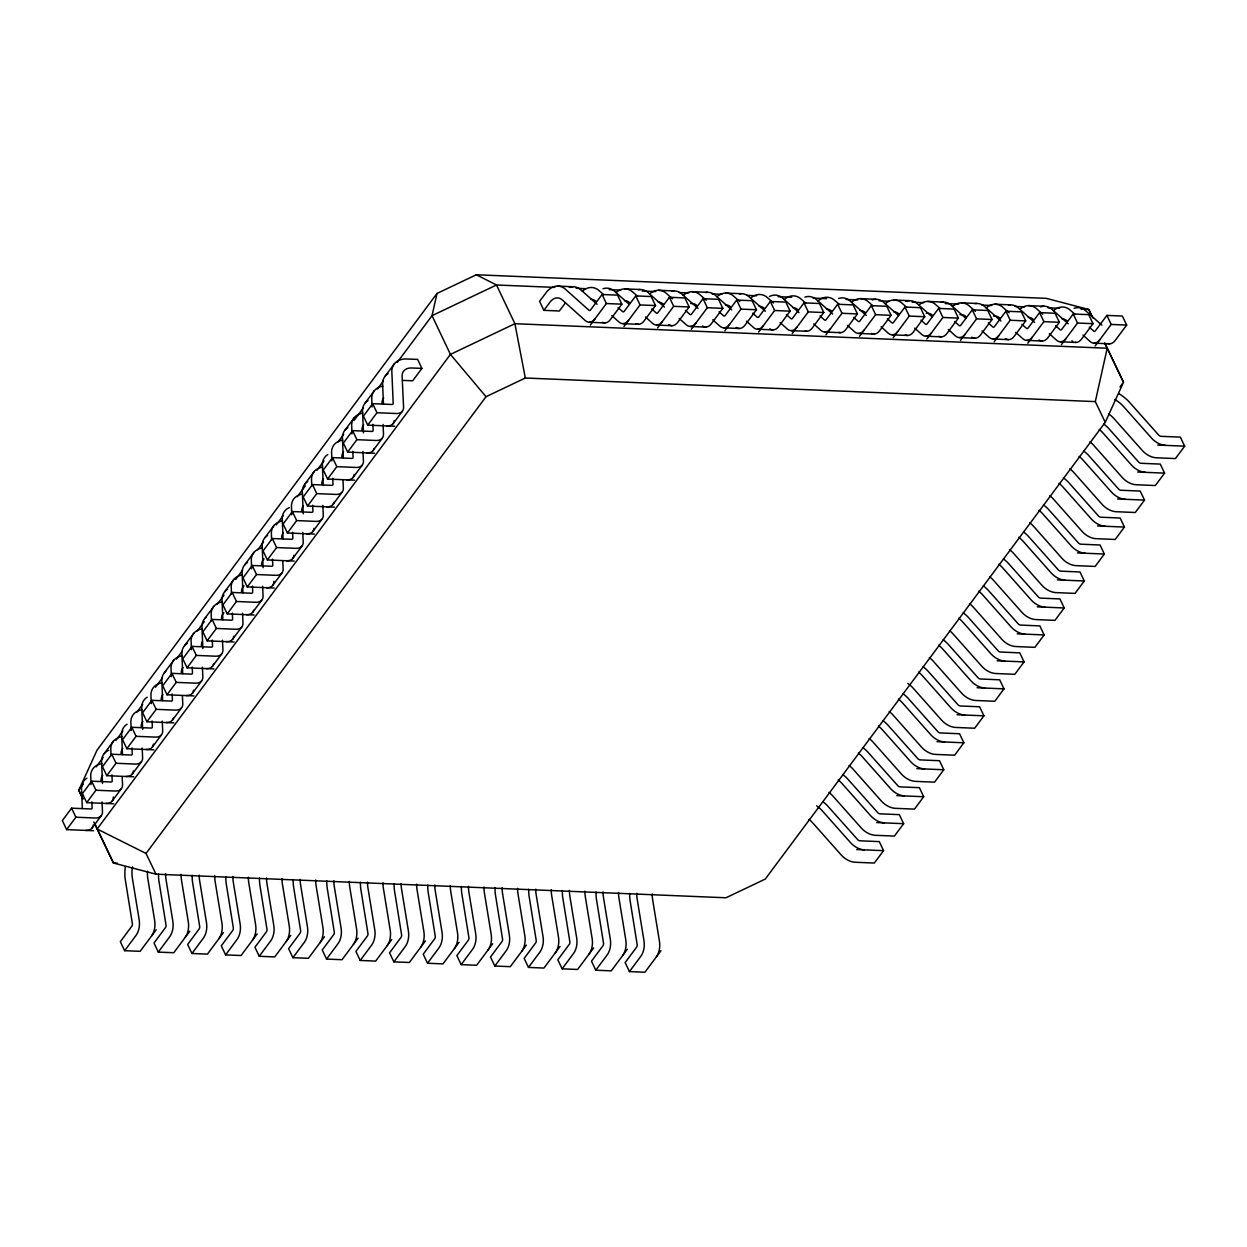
<?xml version="1.0" encoding="UTF-8"?>
<svg xmlns="http://www.w3.org/2000/svg" width="1247" height="1247" viewBox="0 0 1247 1247"><rect width="100%" height="100%" fill="white"/><g stroke="black" fill="none" stroke-linecap="round" stroke-linejoin="round"><path stroke-width="1.5" d="M1092.886 318.016L1088.818 309.505L1046.28 298.36L476.292 274.761L436.996 293.45L432.039 315.678L397.185 362.503M93.806 821.944L113.446 863.018L155.969 874.178L725.972 897.778L765.268 879.073L1105.247 422.343L1095.318 401.612L1107.196 348.225L1104.702 342.956M1105.247 422.343L1123.5 382.268L1105.107 343.549M436.996 293.45L97.017 750.18L78.764 790.271L82.941 799.062M104.234 753.562L113.461 741.17M164.448 672.679L173.676 660.271M184.525 645.712L193.753 633.305M204.602 618.746L213.829 606.338M224.663 591.779L233.906 579.372M244.739 564.813L253.967 552.405M264.816 537.847L274.044 525.439M304.954 483.914L314.197 471.506M345.107 429.981L354.335 417.574M365.168 403.015L374.412 390.623M385.245 376.048L394.488 363.656M83.409 784.02L78.764 790.271L82.832 798.766M96.19 766.843L103.174 757.475M115.955 740.313L122.923 730.945M136.874 712.208L142.672 704.399M155.454 687.222L162.437 677.854M176.373 659.133L182.187 651.324M197.291 631.029L204.274 621.661M217.056 604.483L224.024 595.115M235.652 579.512L242.619 570.144M257.724 549.849L263.538 542.04M276.32 524.862L283.287 515.494M297.238 496.774L305.375 485.831M316.987 470.228L323.971 460.86M337.906 442.124L343.72 434.315M354.179 420.27L363.485 407.785M377.42 389.048L383.234 381.239M91.857 801.852L92.122 807.994A2.572 1.543 36.7 0 1 91 808.96L71.578 808.165L62.35 820.573L66.637 829.614L93.556 830.72M111.934 774.886L112.199 781.027A2.572 1.543 36.7 0 1 111.077 781.994L91.654 781.199L82.427 793.606L86.713 802.647L113.633 803.754M131.995 747.919L132.26 754.061A2.572 1.543 36.7 0 1 131.138 755.027L111.731 754.248L102.488 766.64L106.79 775.681L133.71 776.787M152.072 720.953L152.337 727.095A2.572 1.543 36.7 0 1 151.214 728.061L131.808 727.282L122.565 739.674L126.851 748.714L153.786 749.821M172.148 693.987L172.413 700.128A2.572 1.543 36.7 0 1 171.291 701.095L151.869 700.315L142.641 712.707L146.928 721.748L173.847 722.87M192.209 667.02L192.49 673.162A2.572 1.543 36.7 0 1 191.368 674.128L171.946 673.349L162.718 685.741L167.004 694.782L193.924 695.904M212.286 640.054L212.551 646.195A2.572 1.543 36.7 0 1 211.429 647.162L192.022 646.382L182.779 658.79L187.081 667.815L214.001 668.938M232.363 613.088L232.628 619.229A2.572 1.543 36.7 0 1 231.506 620.195L212.099 619.416L202.856 631.824L207.142 640.849L234.077 641.971M252.44 586.121L252.705 592.263A2.572 1.543 36.7 0 1 251.582 593.229L232.16 592.45L222.932 604.857L227.219 613.883L254.139 615.005M272.501 559.155L272.781 565.296A2.572 1.543 36.7 0 1 271.659 566.263L252.237 565.483L243.009 577.891L247.296 586.916L274.215 588.038M292.577 532.188L292.842 538.33A2.572 1.543 36.7 0 1 291.72 539.296L272.314 538.517L263.07 550.925L267.372 559.95L294.292 561.072M312.654 505.222L312.919 511.364A2.572 1.543 36.7 0 1 311.797 512.33L292.39 511.551L283.147 523.958L287.434 532.983L314.369 534.106M332.731 478.256L332.996 484.397A2.572 1.543 36.7 0 1 331.873 485.364L312.451 484.584L303.224 496.992L307.51 506.033L334.43 507.139M352.792 451.289L353.072 457.431A2.572 1.543 36.7 0 1 351.95 458.413L332.528 457.618L323.3 470.025L327.587 479.066L354.507 480.173M372.869 424.339L373.134 430.464A2.572 1.543 36.7 0 1 372.011 431.446L352.605 430.651L343.361 443.059L347.664 452.1L374.583 453.207M402.578 380.382L412.663 380.803L421.907 368.395L417.62 359.37L405.166 358.949A30.629 18.424 36.7 0 0 391.792 370.515L393.21 403.498A2.572 1.543 36.7 0 1 392.088 404.48L372.682 403.685L363.438 416.093L367.725 425.133L394.66 426.24M66.637 829.614L75.88 817.206L95.099 818.001A14.356 8.635 36.7 0 0 102.488 811.61L102.036 801.992M86.713 802.647L95.941 790.239L115.176 791.034A14.356 8.635 36.7 0 0 122.549 784.644L122.19 776.959M106.79 775.681L116.018 763.273L135.237 764.068A14.356 8.635 36.7 0 0 142.626 757.677L142.174 748.06M126.851 748.714L136.094 736.307L155.314 737.102A14.356 8.635 36.7 0 0 162.702 730.711L162.25 721.109M146.928 721.748L156.171 709.34L175.391 710.135A14.356 8.635 36.7 0 0 182.779 703.76L182.405 696.06M167.004 694.782L176.232 682.374L195.467 683.169A14.356 8.635 36.7 0 0 202.84 676.794L202.388 667.176M187.081 667.815L196.309 655.408L215.528 656.203A14.356 8.635 36.7 0 0 222.917 649.827L222.465 640.21M207.142 640.849L216.386 628.441L235.605 629.252A14.356 8.635 36.7 0 0 242.994 622.861L242.542 613.243M227.219 613.883L236.462 601.49L255.682 602.285A14.356 8.635 36.7 0 0 263.07 595.895L262.618 586.277M247.296 586.916L256.523 574.524L275.758 575.319A14.356 8.635 36.7 0 0 283.131 568.928L282.773 561.228M267.372 559.95L276.6 547.558L295.82 548.353A14.356 8.635 36.7 0 0 303.208 541.962L302.756 532.344M287.434 532.983L296.677 520.591L315.896 521.386A14.356 8.635 36.7 0 0 323.285 514.995L322.833 505.378M307.51 506.033L316.754 493.625L335.973 494.42A14.356 8.635 36.7 0 0 343.361 488.029L342.987 480.329M327.587 479.066L336.815 466.659L356.05 467.454A14.356 8.635 36.7 0 0 363.423 461.063L362.971 451.445M347.664 452.1L356.891 439.692L376.111 440.487A14.356 8.635 36.7 0 0 383.499 434.096L383.047 424.479M367.725 425.133L376.968 412.726L396.187 413.521A14.356 8.635 36.7 0 0 403.576 407.13L402.126 376.36A18.83 11.332 36.7 0 1 411.806 367.99L421.907 368.395M91.966 828.195L101.21 815.787M112.043 801.229L121.286 788.821M132.12 774.262L141.347 761.855M152.196 747.296L161.424 734.904M172.257 720.33L181.501 707.937M192.334 693.363L201.578 680.971M212.411 666.397L221.639 654.005M232.488 639.446L241.715 627.038M252.549 612.48L261.792 600.072M272.625 585.513L281.869 573.106M292.702 558.547L301.93 546.139M312.779 531.581L322.007 519.173M332.84 504.614L342.083 492.206M352.917 477.648L362.16 465.24M372.993 450.681L382.221 438.274M393.07 423.715L402.298 411.307M602.348 322.334A14.356 8.604 -87.6 0 0 610.391 319.575L621.863 304.174L617.561 295.134L602.083 294.495L590.486 310.035A2.572 1.543 -87.6 0 1 589.036 310.3L564.408 288.353A30.629 18.362 -87.6 0 0 547.074 291.408L539.577 301.322L543.863 310.347L549.88 302.257A18.83 11.285 -87.6 0 1 562.444 300.059L585.326 320.619A14.356 8.604 -87.6 0 0 594.913 318.936M155.969 874.178L146.039 853.431L486.018 396.702L525.314 378.012L1095.318 401.612M565.359 302.912L559.342 311.002L543.863 310.347M125.339 866.54A30.629 18.362 -87.6 0 0 125.105 878.512L132.385 923.762A2.572 1.543 -87.6 0 1 131.917 926.085L120.336 941.672L124.638 950.697L136.094 935.297A14.356 8.604 -87.6 0 0 139.196 919.959L132.322 877.872A18.83 11.285 -87.6 0 1 132.541 866.914M590.314 325.108L606.369 303.535L621.863 304.174M156.171 929.779L140.116 951.336L124.638 950.697M636.001 323.721A14.356 8.604 -87.6 0 0 644.044 320.978L655.517 305.562L651.215 296.537L635.736 295.898L624.139 311.438A2.572 1.543 -87.6 0 1 622.689 311.688L618.107 307.604M158.525 873.929A30.629 18.362 -87.6 0 0 158.759 879.899L166.038 925.149A2.572 1.543 -87.6 0 1 165.57 927.472L153.989 943.059L158.291 952.1L169.748 936.7A14.356 8.604 -87.6 0 0 172.85 921.346L165.976 879.26A18.83 11.285 -87.6 0 1 165.602 873.804M623.968 326.496L640.023 304.923L655.517 305.562M189.825 931.166L173.769 952.739L158.291 952.1M668.875 324.641A14.356 8.604 -87.6 0 0 677.698 322.365L689.17 306.965L684.868 297.924L669.39 297.285L657.793 312.826A2.572 1.543 -87.6 0 1 656.343 313.091L651.76 309.007M192.178 875.316A30.629 18.362 -87.6 0 0 192.412 881.302L199.691 926.537A2.572 1.543 -87.6 0 1 199.224 928.875L187.642 944.462L191.944 953.487L203.401 938.087A14.356 8.604 -87.6 0 0 206.503 922.749L199.629 880.663A18.83 11.285 -87.6 0 1 199.255 875.191M657.621 327.899L673.676 306.326L689.17 306.965M223.478 932.553L207.423 954.126L191.944 953.487M702.529 326.044A14.356 8.604 -87.6 0 0 711.351 323.752L722.824 308.352L718.521 299.327L703.043 298.672L691.446 314.228A2.572 1.543 -87.6 0 1 689.996 314.478L685.414 310.394M225.832 876.719A30.629 18.362 -87.6 0 0 226.066 882.689L233.345 927.939A2.572 1.543 -87.6 0 1 232.877 930.262L221.296 945.849L225.598 954.89L237.055 939.474A14.356 8.604 -87.6 0 0 240.157 924.136L233.283 882.05A18.83 11.285 -87.6 0 1 232.908 876.579M691.274 329.286L707.33 307.713L722.824 308.352M257.131 933.956L241.076 955.529L225.598 954.89M736.182 327.431A14.356 8.604 -87.6 0 0 745.005 325.155L756.477 309.755L752.175 300.714L736.696 300.075L725.099 315.616A2.572 1.543 -87.6 0 1 723.65 315.865L719.067 311.781M259.485 878.106A30.629 18.362 -87.6 0 0 259.719 884.092L266.998 929.327A2.572 1.543 -87.6 0 1 266.531 931.665L254.949 947.237L259.251 956.278L270.708 940.877A14.356 8.604 -87.6 0 0 273.81 925.539L266.936 883.437A18.83 11.285 -87.6 0 1 266.562 877.982M724.928 330.673L740.983 309.1L756.477 309.755M290.785 935.344L274.73 956.917L259.251 956.278M769.835 328.834A14.356 8.604 -87.6 0 0 778.658 326.543L790.13 311.142L785.828 302.101L770.35 301.462L758.753 317.003A2.572 1.543 -87.6 0 1 757.303 317.268L752.72 313.184M293.139 879.494A30.629 18.362 -87.6 0 0 293.372 885.479L300.652 930.73A2.572 1.543 -87.6 0 1 300.184 933.052L288.603 948.64L292.905 957.665L304.362 942.264A14.356 8.604 -87.6 0 0 307.463 926.926L300.589 884.84A18.83 11.285 -87.6 0 1 300.215 879.369M758.581 332.076L774.636 310.503L790.13 311.142M324.438 936.746L308.383 958.304L292.905 957.665M805.079 331.016A14.356 8.604 -87.6 0 0 812.311 327.945L823.784 312.529L819.482 303.504L804.003 302.865L792.406 318.406A2.572 1.543 -87.6 0 1 790.957 318.655L786.374 314.571M326.792 880.896A30.629 18.362 -87.6 0 0 327.026 886.866L334.305 932.117A2.572 1.543 -87.6 0 1 333.837 934.439L322.256 950.027L326.558 959.068L338.015 943.667A14.356 8.604 -87.6 0 0 341.117 928.314L334.243 886.227A18.83 11.285 -87.6 0 1 333.869 880.772M792.235 333.463L808.29 311.89L823.784 312.529M358.092 938.134L342.037 959.707L326.558 959.068M838.732 332.419A14.356 8.604 -87.6 0 0 845.965 329.333L857.437 313.932L853.135 304.892L837.657 304.252L826.06 319.793A2.572 1.543 -87.6 0 1 824.61 320.058L820.027 315.974M360.445 882.284A30.629 18.362 -87.6 0 0 360.679 888.269L367.959 933.504A2.572 1.543 -87.6 0 1 367.491 935.842L355.909 951.43L360.212 960.455L371.668 945.055A14.356 8.604 -87.6 0 0 374.77 929.716L367.896 887.63A18.83 11.285 -87.6 0 1 367.522 882.159M825.888 334.866L841.959 313.293L857.437 313.932M391.745 939.521L375.69 961.094L360.212 960.455M871.575 333.479A14.356 8.604 -87.6 0 0 879.618 330.72L891.091 315.32L886.788 306.294L871.31 305.64L859.713 321.196A2.572 1.543 -87.6 0 1 858.263 321.445L853.681 317.362M394.099 883.687A30.629 18.362 -87.6 0 0 394.333 889.657L401.612 934.907A2.572 1.543 -87.6 0 1 401.144 937.23L389.563 952.817L393.865 961.858L405.322 946.442A14.356 8.604 -87.6 0 0 408.424 931.104L401.55 889.017A18.83 11.285 -87.6 0 1 401.175 883.546M859.542 336.254L875.612 314.68L891.091 315.32M425.398 940.924L409.343 962.497L393.865 961.858M905.228 334.866A14.356 8.604 -87.6 0 0 913.272 332.123L924.744 316.722L920.442 307.682L904.963 307.043L893.366 322.583A2.572 1.543 -87.6 0 1 891.917 322.833L887.334 318.749M427.752 885.074A30.629 18.362 -87.6 0 0 427.986 891.059L435.265 936.294A2.572 1.543 -87.6 0 1 434.798 938.632L423.216 954.204L427.518 963.245L438.975 947.845A14.356 8.604 -87.6 0 0 442.077 932.507L435.203 890.405A18.83 11.285 -87.6 0 1 434.829 884.949M893.195 337.641L909.266 316.068L924.744 316.722M459.052 942.311L442.997 963.884L427.518 963.245M938.882 336.269A14.356 8.604 -87.6 0 0 946.925 333.51L958.397 318.11L954.095 309.069L938.617 308.43L927.02 323.971A2.572 1.543 -87.6 0 1 925.57 324.236L920.987 320.152M461.406 886.461A30.629 18.362 -87.6 0 0 461.639 892.447L468.919 937.697A2.572 1.543 -87.6 0 1 468.451 940.02L456.87 955.607L461.172 964.632L472.629 949.232A14.356 8.604 -87.6 0 0 475.731 933.894L468.856 891.808A18.83 11.285 -87.6 0 1 468.482 886.336M926.848 339.044L942.919 317.471L958.397 318.11M492.705 943.714L476.65 965.272L461.172 964.632M971.756 337.189A14.356 8.604 -87.6 0 0 980.578 334.913L992.051 319.497L987.749 310.472L972.27 309.833L960.673 325.373A2.572 1.543 -87.6 0 1 959.224 325.623L954.641 321.539M495.059 887.864A30.629 18.362 -87.6 0 0 495.293 893.834L502.572 939.085A2.572 1.543 -87.6 0 1 502.105 941.407L490.523 956.995L494.825 966.035L506.282 950.635A14.356 8.604 -87.6 0 0 509.384 935.281L502.51 893.195A18.83 11.285 -87.6 0 1 502.136 887.739M960.502 340.431L976.572 318.858L992.051 319.497M526.359 945.101L510.304 966.674L494.825 966.035M1005.409 338.576A14.356 8.604 -87.6 0 0 1014.232 336.3L1025.704 320.9L1021.402 311.859L1005.924 311.22L994.327 326.761A2.572 1.543 -87.6 0 1 992.877 327.026L988.294 322.942M528.712 889.251A30.629 18.362 -87.6 0 0 528.946 895.237L536.226 940.472A2.572 1.543 -87.6 0 1 535.758 942.81L524.176 958.397L528.479 967.423L539.935 952.022A14.356 8.604 -87.6 0 0 543.037 936.684L536.163 894.598A18.83 11.285 -87.6 0 1 535.789 889.127M994.155 341.834L1010.226 320.261L1025.704 320.9M560.012 946.489L543.957 968.062L528.479 967.423M1039.063 339.979A14.356 8.604 -87.6 0 0 1047.885 337.688L1059.358 322.287L1055.056 313.262L1039.577 312.607L1027.98 328.164A2.572 1.543 -87.6 0 1 1026.53 328.413L1021.948 324.329M562.366 890.654A30.629 18.362 -87.6 0 0 562.6 896.624L569.879 941.875A2.572 1.543 -87.6 0 1 569.411 944.197L557.83 959.785L562.132 968.825L573.589 953.409A14.356 8.604 -87.6 0 0 576.691 938.071L569.817 895.985A18.83 11.285 -87.6 0 1 569.443 890.514M1027.809 343.221L1043.879 321.648L1059.358 322.287M593.666 947.891L577.61 969.465L562.132 968.825M1075.148 342.364A14.356 8.604 -87.6 0 0 1081.539 339.09L1093.011 323.69L1088.709 314.649L1073.231 314.01L1061.633 329.551A2.572 1.543 -87.6 0 1 1060.184 329.8L1055.601 325.716M596.019 892.041A30.629 18.362 -87.6 0 0 596.253 898.027L603.532 943.262A2.572 1.543 -87.6 0 1 603.065 945.6L591.483 961.172L595.785 970.213L607.242 954.812A14.356 8.604 -87.6 0 0 610.344 939.474L603.47 897.372A18.83 11.285 -87.6 0 1 603.096 891.917M1061.462 344.608L1077.533 323.035L1093.011 323.69M627.319 949.279L611.264 970.852L595.785 970.213M1107.975 343.564A14.356 8.604 -87.6 0 0 1115.192 340.478L1126.665 325.077L1122.362 316.037L1106.884 315.397L1095.287 330.938A2.572 1.543 -87.6 0 1 1093.837 331.203L1089.255 327.119M629.673 893.429A30.629 18.362 -87.6 0 0 629.906 899.414L637.186 944.665A2.572 1.543 -87.6 0 1 636.718 946.987L625.137 962.575L629.439 971.6L640.896 956.2A14.356 8.604 -87.6 0 0 643.998 940.862L637.123 898.775A18.83 11.285 -87.6 0 1 636.749 893.304M1095.115 346.011L1111.186 324.438L1126.665 325.077M660.972 950.682L644.917 972.239L629.439 971.6M1120.009 386.944L1122.331 383.827M822.755 801.54A30.629 18.424 36.7 0 1 827.244 805.5L857.733 839.683A2.572 1.543 36.7 0 0 859.838 840.79L879.275 841.616L883.562 850.657L874.318 863.049L855.099 862.254A14.356 8.635 36.7 0 1 841.226 854.99L812.935 823.114A18.83 11.332 36.7 0 0 808.929 819.357M842.816 774.574A30.629 18.424 36.7 0 1 847.305 778.533L877.81 812.717A2.572 1.543 36.7 0 0 879.899 813.823L899.336 814.65L903.639 823.69L894.395 836.082L875.176 835.287A14.356 8.635 36.7 0 1 861.303 828.024L832.996 796.147A18.83 11.332 36.7 0 0 829.006 792.391M862.893 747.608A30.629 18.424 36.7 0 1 867.382 751.567L897.871 785.75A2.572 1.543 36.7 0 0 899.975 786.857L919.413 787.683L923.7 796.724L914.472 809.132L895.252 808.321A14.356 8.635 36.7 0 1 881.38 801.057L853.073 769.181A18.83 11.332 36.7 0 0 849.067 765.44M882.97 720.641A30.629 18.424 36.7 0 1 887.459 724.601L917.948 758.8A2.572 1.543 36.7 0 0 920.052 759.891L939.49 760.717L943.776 769.758L934.549 782.165L915.314 781.37A14.356 8.635 36.7 0 1 901.456 774.091L873.149 742.214A18.83 11.332 36.7 0 0 869.143 738.473M903.046 693.675A30.629 18.424 36.7 0 1 907.535 697.634L938.025 731.833A2.572 1.543 36.7 0 0 940.129 732.924L959.567 733.75L963.853 742.791L954.61 755.199L935.39 754.404A14.356 8.635 36.7 0 1 921.517 747.124L893.226 715.248A18.83 11.332 36.7 0 0 889.22 711.507M923.107 666.709A30.629 18.424 36.7 0 1 927.597 670.668L958.086 704.867A2.572 1.543 36.7 0 0 960.19 705.958L979.628 706.784L983.93 715.825L974.686 728.232L955.467 727.437A14.356 8.635 36.7 0 1 941.594 720.158L913.287 688.282A18.83 11.332 36.7 0 0 907.8 683.434M943.184 639.742A30.629 18.424 36.7 0 1 947.673 643.701L978.162 677.9A2.572 1.543 36.7 0 0 980.267 678.992L999.704 679.818L1003.991 688.858L994.763 701.266L975.544 700.471A14.356 8.635 36.7 0 1 961.671 693.192L933.364 661.315A18.83 11.332 36.7 0 0 929.358 657.574M963.261 612.776A30.629 18.424 36.7 0 1 967.75 616.735L998.239 650.934A2.572 1.543 36.7 0 0 1000.343 652.041L1019.781 652.851L1024.068 661.892L1014.84 674.3L995.605 673.505A14.356 8.635 36.7 0 1 981.748 666.225L953.441 634.349A18.83 11.332 36.7 0 0 949.435 630.608M983.337 585.809A30.629 18.424 36.7 0 1 987.827 589.769L1018.316 623.968A2.572 1.543 36.7 0 0 1020.42 625.074L1039.858 625.9L1044.144 634.926L1034.901 647.333L1015.682 646.538A14.356 8.635 36.7 0 1 1001.809 639.275L973.517 607.383A18.83 11.332 36.7 0 0 969.511 603.642M1003.399 558.843A30.629 18.424 36.7 0 1 1007.888 562.802L1038.377 597.001A2.572 1.543 36.7 0 0 1040.481 598.108L1059.919 598.934L1064.221 607.959L1054.978 620.367L1035.758 619.572A14.356 8.635 36.7 0 1 1021.885 612.308L993.578 580.416A18.83 11.332 36.7 0 0 989.588 576.675M1023.475 531.877A30.629 18.424 36.7 0 1 1027.964 535.836L1058.454 570.035A2.572 1.543 36.7 0 0 1060.558 571.142L1079.996 571.968L1084.282 580.993L1075.054 593.401L1055.835 592.606A14.356 8.635 36.7 0 1 1041.962 585.342L1013.655 553.45A18.83 11.332 36.7 0 0 1009.649 549.709M1043.552 504.926A30.629 18.424 36.7 0 1 1048.041 508.87L1078.53 543.068A2.572 1.543 36.7 0 0 1080.635 544.175L1100.072 545.001L1104.359 554.027L1095.131 566.434L1075.896 565.639A14.356 8.635 36.7 0 1 1062.039 558.375L1033.732 526.483A18.83 11.332 36.7 0 0 1029.726 522.742M1063.629 477.96A30.629 18.424 36.7 0 1 1068.118 481.903L1098.607 516.102A2.572 1.543 36.7 0 0 1100.711 517.209L1120.149 518.035L1124.435 527.06L1115.192 539.468L1095.973 538.673A14.356 8.635 36.7 0 1 1082.1 531.409L1053.809 499.517A18.83 11.332 36.7 0 0 1049.803 495.776M1083.69 450.993A30.629 18.424 36.7 0 1 1088.179 454.937L1118.668 489.136A2.572 1.543 36.7 0 0 1120.772 490.242L1140.21 491.069L1144.512 500.094L1135.269 512.501L1116.049 511.706A14.356 8.635 36.7 0 1 1102.177 504.443L1073.87 472.551A18.83 11.332 36.7 0 0 1069.879 468.81M1103.766 424.027A30.629 18.424 36.7 0 1 1108.256 427.97L1138.745 462.169A2.572 1.543 36.7 0 0 1140.849 463.276L1160.287 464.102L1164.573 473.127L1155.346 485.535L1136.126 484.74A14.356 8.635 36.7 0 1 1122.253 477.476L1093.946 445.584A18.83 11.332 36.7 0 0 1089.94 441.843M1118.886 393.647A30.629 18.424 36.7 0 1 1128.332 401.004L1158.822 435.203A2.572 1.543 36.7 0 0 1160.926 436.31L1180.363 437.136L1184.65 446.177L1175.422 458.569L1156.187 457.774A14.356 8.635 36.7 0 1 1142.33 450.51L1114.023 418.633A18.83 11.332 36.7 0 0 1108.521 413.786M557.425 286.093L572.903 286.732M624.731 288.883L640.21 289.522M658.385 290.27L673.863 290.925M692.038 291.673L707.517 292.312M725.692 293.061L741.17 293.7M860.305 298.641L875.784 299.28M893.959 300.028L909.437 300.667M927.612 301.431L943.091 302.07M961.266 302.818L976.744 303.457M994.919 304.206L1010.397 304.86M1028.572 305.609L1044.051 306.248M554.775 287.402L496.509 284.986L476.292 274.761M576.13 288.275L585.841 288.68M609.144 289.647L620.803 290.13M642.158 291.019L655.751 291.58M679.054 292.546L688.765 292.951M712.068 293.918L721.779 294.308M747.031 295.352L756.742 295.757M778.097 296.646L791.689 297.207M813.06 298.095L826.652 298.656M846.074 299.467L857.718 299.95M879.088 300.823L888.799 301.228M912.103 302.195L923.746 302.678M945.117 303.567L958.709 304.128M982.013 305.094L991.724 305.484M1015.027 306.45L1024.738 306.856M1048.041 307.822L1059.685 308.305M1081.055 309.194L1088.818 309.505L1092.154 316.551M589.363 322.272L604.842 322.911M623.017 323.674L638.495 324.314M656.67 325.062L672.149 325.701M690.324 326.449L705.802 327.104M723.977 327.852L739.455 328.491M757.63 329.239L773.109 329.878M791.284 330.642L806.762 331.281M824.937 332.029L840.416 332.668M858.591 333.417L874.069 334.071M892.244 334.82L907.722 335.459M925.898 336.207L941.376 336.846M959.551 337.61L975.029 338.249M993.204 338.997L1008.683 339.636M1026.858 340.384L1042.336 341.039M1060.511 341.787L1075.99 342.426M1094.165 343.174L1109.643 343.813M1157.73 445.054L1184.65 446.177M1137.654 472.021L1164.573 473.127M1117.577 498.987L1144.512 500.094M1097.516 525.953L1124.435 527.06M1077.439 552.92L1104.359 554.027M1057.362 579.886L1084.282 580.993M1037.286 606.853L1064.221 607.959M1017.225 633.819L1044.144 634.926M997.148 660.785L1024.068 661.892M977.071 687.736L1003.991 688.858M956.995 714.702L983.93 715.825M936.933 741.669L963.853 742.791M916.857 768.635L943.776 769.758M896.78 795.602L923.7 796.724M876.703 822.568L903.639 823.69M856.642 849.534L883.562 850.657M117.327 863.173L113.446 863.018L95.053 824.298M146.039 853.431L97.141 828.99L450.432 354.397L514.902 323.706L1107.196 348.225L1123.5 382.268M1101.88 325.186L1084.703 309.895A30.629 18.362 -87.6 0 0 1074.103 308.274M1074.961 314.26L1069.209 309.256A30.629 18.362 -87.6 0 0 1053.466 310.737M1082.988 335.1L1090.127 341.522A14.356 8.604 -87.6 0 0 1099.714 339.839M1068.227 323.799L1051.05 308.508A30.629 18.362 -87.6 0 0 1040.45 306.887M1042.741 314.15L1035.556 307.869A30.629 18.362 -87.6 0 0 1019.812 309.35M1049.335 333.697L1056.474 340.135A14.356 8.604 -87.6 0 0 1066.06 338.451M1034.574 322.396L1017.396 307.105A30.629 18.362 -87.6 0 0 1008.589 305.032M1009.088 312.763L1001.902 306.466A30.629 18.362 -87.6 0 0 986.159 307.947M1015.682 332.31L1022.821 338.732A14.356 8.604 -87.6 0 0 1032.407 337.049M1000.92 321.009L983.743 305.718A30.629 18.362 -87.6 0 0 974.936 303.629M975.435 311.36L968.249 305.079A30.629 18.362 -87.6 0 0 952.505 306.559M982.028 330.923L989.167 337.345A14.356 8.604 -87.6 0 0 998.753 335.661M965.833 318.328L950.089 304.33A30.629 18.362 -87.6 0 0 941.282 302.242M940.347 308.679L934.595 303.676A30.629 18.362 -87.6 0 0 918.852 305.156M948.375 329.52L955.514 335.957A14.356 8.604 -87.6 0 0 965.1 334.258M932.179 316.925L916.436 302.927A30.629 18.362 -87.6 0 0 905.836 301.306M906.694 307.292L900.942 302.288A30.629 18.362 -87.6 0 0 885.199 303.769M914.721 328.132L921.86 334.555A14.356 8.604 -87.6 0 0 931.447 332.871M898.526 315.538L882.782 301.54A30.629 18.362 -87.6 0 0 872.183 299.919M873.04 305.905L867.288 300.901A30.629 18.362 -87.6 0 0 851.545 302.382M881.068 326.73L888.207 333.167A14.356 8.604 -87.6 0 0 897.793 331.484M866.306 315.429L849.129 300.137A30.629 18.362 -87.6 0 0 838.53 298.516M839.387 304.502L833.635 299.498A30.629 18.362 -87.6 0 0 817.892 300.979M847.414 325.342L854.554 331.764A14.356 8.604 -87.6 0 0 864.14 330.081M832.653 314.041L815.476 298.75A30.629 18.362 -87.6 0 0 804.876 297.129M805.733 303.115L799.982 298.111A30.629 18.362 -87.6 0 0 784.238 299.592M813.761 323.955L820.9 330.377A14.356 8.604 -87.6 0 0 830.486 328.694M799 312.638L781.822 297.363A30.629 18.362 -87.6 0 0 769.446 296.49M773.499 303.005L766.328 296.708A30.629 18.362 -87.6 0 0 750.585 298.189M780.108 322.552L787.247 328.99A14.356 8.604 -87.6 0 0 796.833 327.291M765.346 311.251L748.169 295.96A30.629 18.362 -87.6 0 0 739.362 293.871M739.845 301.618L732.675 295.321A30.629 18.362 -87.6 0 0 716.931 296.802M746.454 321.165L753.593 327.587A14.356 8.604 -87.6 0 0 763.18 325.903M731.693 309.864L714.515 294.573A30.629 18.362 -87.6 0 0 705.708 292.484M706.192 300.215L699.021 293.933A30.629 18.362 -87.6 0 0 683.278 295.414M712.785 319.762L719.94 326.2A14.356 8.604 -87.6 0 0 729.526 324.516M698.039 308.461L680.862 293.17A30.629 18.362 -87.6 0 0 672.055 291.097M672.538 298.828L665.368 292.531A30.629 18.362 -87.6 0 0 649.625 294.011M679.132 318.375L686.286 324.797A14.356 8.604 -87.6 0 0 695.873 323.113M664.386 307.074L647.209 291.782A30.629 18.362 -87.6 0 0 638.402 289.694M637.466 296.147L631.715 291.143A30.629 18.362 -87.6 0 0 615.971 292.624M645.478 316.987L652.633 323.409A14.356 8.604 -87.6 0 0 662.219 321.726M629.299 304.393L613.555 290.395A30.629 18.362 -87.6 0 0 602.956 288.774M603.813 294.744L598.061 289.74A30.629 18.362 -87.6 0 0 582.318 291.221M611.825 315.585L618.98 322.022A14.356 8.604 -87.6 0 0 628.566 320.323M597.079 304.284L579.902 288.992A30.629 18.362 -87.6 0 0 569.302 287.371M486.018 396.702L450.432 354.397L432.039 315.678L496.509 284.986L514.902 323.706L525.314 378.012M1106.884 315.397L1111.186 324.438M1073.231 314.01L1077.533 323.035M1039.577 312.607L1043.879 321.648M1005.924 311.22L1010.226 320.261M972.27 309.833L976.572 318.858M938.617 308.43L942.919 317.471M904.963 307.043L909.266 316.068M871.31 305.64L875.612 314.68M837.657 304.252L841.959 313.293M804.003 302.865L808.29 311.89M770.35 301.462L774.636 310.503M736.696 300.075L740.983 309.1M703.043 298.672L707.33 307.713M669.39 297.285L673.676 306.326M635.736 295.898L640.023 304.923M602.083 294.495L606.369 303.535M372.682 403.685L376.968 412.726M352.605 430.651L356.891 439.692M332.528 457.618L336.815 466.659M312.451 484.584L316.754 493.625M292.39 511.551L296.677 520.591M272.314 538.517L276.6 547.558M252.237 565.483L256.523 574.524M232.16 592.45L236.462 601.49M212.099 619.416L216.386 628.441M192.022 646.382L196.309 655.408M171.946 673.349L176.232 682.374M151.869 700.315L156.171 709.34M131.808 727.282L136.094 736.307M111.731 754.248L116.018 763.273M91.654 781.199L95.941 790.239M71.578 808.165L75.88 817.206M383.437 403.997L382.564 382.923A30.629 18.424 36.7 0 1 388.035 373.648M372.058 407.021L371.731 397.481A30.629 18.424 36.7 0 1 382.86 386.165M363.454 432.896L362.487 409.889A30.629 18.424 36.7 0 1 367.959 400.614M351.981 433.987L351.654 424.448A30.629 18.424 36.7 0 1 362.783 413.131M343.299 457.93L342.411 436.84A30.629 18.424 36.7 0 1 347.882 427.581M331.905 460.954L331.577 451.414A30.629 18.424 36.7 0 1 342.722 440.097M323.222 484.896L322.35 463.806A30.629 18.424 36.7 0 1 327.805 454.547M311.75 486.003L311.501 478.38A30.629 18.424 36.7 0 1 322.646 467.048M303.239 513.78L302.273 490.772A30.629 18.424 36.7 0 1 307.744 481.513M291.767 514.886L291.439 505.347A30.629 18.424 36.7 0 1 302.569 494.015M283.069 538.829L282.196 517.739A30.629 18.424 36.7 0 1 289.366 507.576M271.597 539.92L271.363 532.298A30.629 18.424 36.7 0 1 282.492 520.981M263.101 567.712L262.119 544.705A30.629 18.424 36.7 0 1 267.591 535.446M251.613 568.819L251.286 559.264A30.629 18.424 36.7 0 1 262.431 547.947M242.931 592.761L242.058 571.672A30.629 18.424 36.7 0 1 247.514 562.413M231.459 593.853L231.209 586.23A30.629 18.424 36.7 0 1 242.354 574.914M222.854 619.728L221.982 598.638A30.629 18.424 36.7 0 1 227.453 589.379M211.382 620.819L211.148 613.197A30.629 18.424 36.7 0 1 222.278 601.88M202.871 648.611L201.905 625.604A30.629 18.424 36.7 0 1 205.88 617.436M191.399 649.718L191.072 640.163A30.629 18.424 36.7 0 1 202.201 628.847M182.717 673.661L181.828 652.571A30.629 18.424 36.7 0 1 187.299 643.312M171.338 676.669L170.995 667.129A30.629 18.424 36.7 0 1 182.14 655.813M162.64 700.627L161.767 679.537A30.629 18.424 36.7 0 1 165.726 671.369M151.261 703.635L150.918 694.096A30.629 18.424 36.7 0 1 162.063 682.779M142.657 729.511L141.69 706.503A30.629 18.424 36.7 0 1 147.162 697.229M131.184 730.602L130.857 721.062A30.629 18.424 36.7 0 1 141.987 709.746M122.487 754.544L121.614 733.47A30.629 18.424 36.7 0 1 127.085 724.195M111.014 755.651L110.78 748.029A30.629 18.424 36.7 0 1 121.91 736.712M102.519 783.443L101.553 760.436A30.629 18.424 36.7 0 1 108.723 750.273M91.047 784.534L90.704 774.995A30.629 18.424 36.7 0 1 101.849 763.678M82.349 808.477L81.476 787.403A30.629 18.424 36.7 0 1 86.931 778.128M1044.986 607.164A14.356 8.635 36.7 0 1 1031.129 599.901L1002.822 568.009A18.83 11.332 36.7 0 0 998.816 564.268M394.317 420.504A14.356 8.635 36.7 0 1 386.96 425.928M374.116 448.374A14.356 8.635 36.7 0 1 366.883 452.895M382.05 403.327A18.83 11.332 36.7 0 1 383.717 397.84M354.179 474.421A14.356 8.635 36.7 0 1 346.806 479.861M361.973 430.293A18.83 11.332 36.7 0 1 363.656 424.806M333.962 502.307A14.356 8.635 36.7 0 1 326.73 506.828M341.912 457.259A18.83 11.332 36.7 0 1 343.58 451.773M314.026 528.354A14.356 8.635 36.7 0 1 306.668 533.794M321.835 484.226A18.83 11.332 36.7 0 1 323.503 478.739M293.965 555.32A14.356 8.635 36.7 0 1 286.592 560.745M301.758 511.192A18.83 11.332 36.7 0 1 303.426 505.705M273.904 581.336A14.356 8.635 36.7 0 1 266.515 587.711M281.682 538.158A18.83 11.332 36.7 0 1 283.365 532.672M792.733 307.635A18.83 11.285 -87.6 0 1 798.018 309.802M959.894 314.712A18.83 11.285 -87.6 0 1 966.285 316.769M926.24 313.324A18.83 11.285 -87.6 0 1 932.631 315.382M893.694 311.828A18.83 11.285 -87.6 0 1 898.978 313.995M860.04 310.425A18.83 11.285 -87.6 0 1 865.324 312.592M1024.925 634.131A14.356 8.635 36.7 0 1 1011.052 626.867L982.745 594.975A18.83 11.332 36.7 0 0 978.739 591.234M826.387 309.038A18.83 11.285 -87.6 0 1 831.671 311.204M1165.431 445.366A14.356 8.635 36.7 0 1 1151.558 438.102L1123.251 406.226A18.83 11.332 36.7 0 0 1114.615 399.476M1145.354 472.332A14.356 8.635 36.7 0 1 1131.481 465.069L1103.19 433.192A18.83 11.332 36.7 0 0 1099.184 429.451M1125.277 499.299A14.356 8.635 36.7 0 1 1111.42 492.035L1083.113 460.159A18.83 11.332 36.7 0 0 1079.107 456.402M1105.216 526.265A14.356 8.635 36.7 0 1 1091.343 519.001L1063.036 487.125A18.83 11.332 36.7 0 0 1059.03 483.368M1085.139 553.232A14.356 8.635 36.7 0 1 1071.267 545.968L1042.96 514.076A18.83 11.332 36.7 0 0 1038.969 510.335M1065.063 580.198A14.356 8.635 36.7 0 1 1051.19 572.934L1022.899 541.042A18.83 11.332 36.7 0 0 1018.893 537.301M1061.961 318.796A18.83 11.285 -87.6 0 1 1067.245 320.962M1072.716 341.366A14.356 8.604 -87.6 0 1 1071.968 340.774M1028.307 317.393A18.83 11.285 -87.6 0 1 1033.592 319.559M993.547 316.099A18.83 11.285 -87.6 0 1 999.938 318.172M253.671 610.157A14.356 8.635 36.7 0 1 246.438 614.677M261.621 565.125A18.83 11.332 36.7 0 1 264.068 558.843M590.813 299.28A18.83 11.285 -87.6 0 1 596.097 301.447M624.466 300.667A18.83 11.285 -87.6 0 1 629.751 302.834M658.12 302.07A18.83 11.285 -87.6 0 1 663.404 304.237M690.667 303.567A18.83 11.285 -87.6 0 1 697.057 305.624M725.427 304.86A18.83 11.285 -87.6 0 1 730.711 307.027M759.08 306.248A18.83 11.285 -87.6 0 1 764.364 308.414M213.533 664.09A14.356 8.635 36.7 0 1 206.301 668.61M221.467 619.042A18.83 11.332 36.7 0 1 223.93 612.776M252.533 940.129A14.356 8.604 -87.6 0 0 255.635 924.775L248.761 882.689A18.83 11.285 -87.6 0 1 248.387 877.218M286.187 941.516A14.356 8.604 -87.6 0 0 289.288 926.178L282.414 884.092A18.83 11.285 -87.6 0 1 282.04 878.621M319.84 942.903A14.356 8.604 -87.6 0 0 322.942 927.565L316.068 885.479A18.83 11.285 -87.6 0 1 315.694 880.008M353.493 944.306A14.356 8.604 -87.6 0 0 356.595 928.953L349.721 886.866A18.83 11.285 -87.6 0 1 349.347 881.411M233.735 636.219A14.356 8.635 36.7 0 1 226.377 641.644M241.544 592.091A18.83 11.332 36.7 0 1 244.007 585.809M387.147 945.694A14.356 8.604 -87.6 0 0 390.249 930.356L383.375 888.269A18.83 11.285 -87.6 0 1 383 882.798M93.229 824.984A14.356 8.635 36.7 0 1 85.856 830.408M101.038 780.84A18.83 11.332 36.7 0 1 102.706 775.369M113.321 797.051A14.356 8.635 36.7 0 1 105.933 803.442M121.099 753.874A18.83 11.332 36.7 0 1 122.783 748.403M133.382 771.051A14.356 8.635 36.7 0 1 126.009 776.476M141.176 726.907A18.83 11.332 36.7 0 1 142.844 721.436M153.443 744.085A14.356 8.635 36.7 0 1 146.086 749.509M161.253 699.941A18.83 11.332 36.7 0 1 162.921 694.47M173.38 718.023A14.356 8.635 36.7 0 1 166.147 722.543M181.329 672.975A18.83 11.332 36.7 0 1 182.997 667.504M193.597 690.152A14.356 8.635 36.7 0 1 186.224 695.577M201.391 646.008A18.83 11.332 36.7 0 1 202.419 641.441M151.573 935.936A14.356 8.604 -87.6 0 0 154.675 920.598L147.801 878.512A18.83 11.285 -87.6 0 1 147.52 871.201M185.226 937.339A14.356 8.604 -87.6 0 0 188.328 921.985L181.454 879.899A18.83 11.285 -87.6 0 1 181.08 874.443M218.88 938.726A14.356 8.604 -87.6 0 0 221.982 923.388L215.108 881.302A18.83 11.285 -87.6 0 1 214.733 875.83M656.374 956.839A14.356 8.604 -87.6 0 0 659.476 941.501L652.602 899.414A18.83 11.285 -87.6 0 1 652.228 893.943M622.721 955.451A14.356 8.604 -87.6 0 0 625.823 940.113L618.948 898.027A18.83 11.285 -87.6 0 1 618.574 892.556M589.067 954.064A14.356 8.604 -87.6 0 0 592.169 938.71L585.295 896.624A18.83 11.285 -87.6 0 1 584.921 891.153M555.414 952.661A14.356 8.604 -87.6 0 0 558.516 937.323L551.642 895.237A18.83 11.285 -87.6 0 1 551.268 889.766M521.76 951.274A14.356 8.604 -87.6 0 0 524.862 935.92L517.988 893.834A18.83 11.285 -87.6 0 1 517.614 888.378M488.107 949.871A14.356 8.604 -87.6 0 0 491.209 934.533L484.335 892.447A18.83 11.285 -87.6 0 1 483.961 886.976M454.454 948.484A14.356 8.604 -87.6 0 0 457.555 933.146L450.681 891.059A18.83 11.285 -87.6 0 1 450.307 885.588M420.8 947.097A14.356 8.604 -87.6 0 0 423.902 931.743L417.028 889.657A18.83 11.285 -87.6 0 1 416.654 884.185M864.342 849.862A14.356 8.635 36.7 0 1 850.47 842.582L822.163 810.706A18.83 11.332 36.7 0 0 816.66 805.858M884.404 822.895A14.356 8.635 36.7 0 1 870.546 815.616L842.239 783.74A18.83 11.332 36.7 0 0 838.233 779.999M904.48 795.929A14.356 8.635 36.7 0 1 890.607 788.65L862.316 756.773A18.83 11.332 36.7 0 0 858.31 753.032M924.557 768.963A14.356 8.635 36.7 0 1 910.684 761.683L882.377 729.807A18.83 11.332 36.7 0 0 878.387 726.066M944.634 741.996A14.356 8.635 36.7 0 1 930.761 734.732L902.454 702.84A18.83 11.332 36.7 0 0 898.448 699.099M964.695 715.03A14.356 8.635 36.7 0 1 950.838 707.766L922.531 675.874A18.83 11.332 36.7 0 0 918.525 672.133M984.771 688.063A14.356 8.635 36.7 0 1 970.899 680.8L942.607 648.908A18.83 11.332 36.7 0 0 938.601 645.167M1004.848 661.097A14.356 8.635 36.7 0 1 990.975 653.833L962.668 621.941A18.83 11.332 36.7 0 0 958.678 618.2"/></g></svg>
